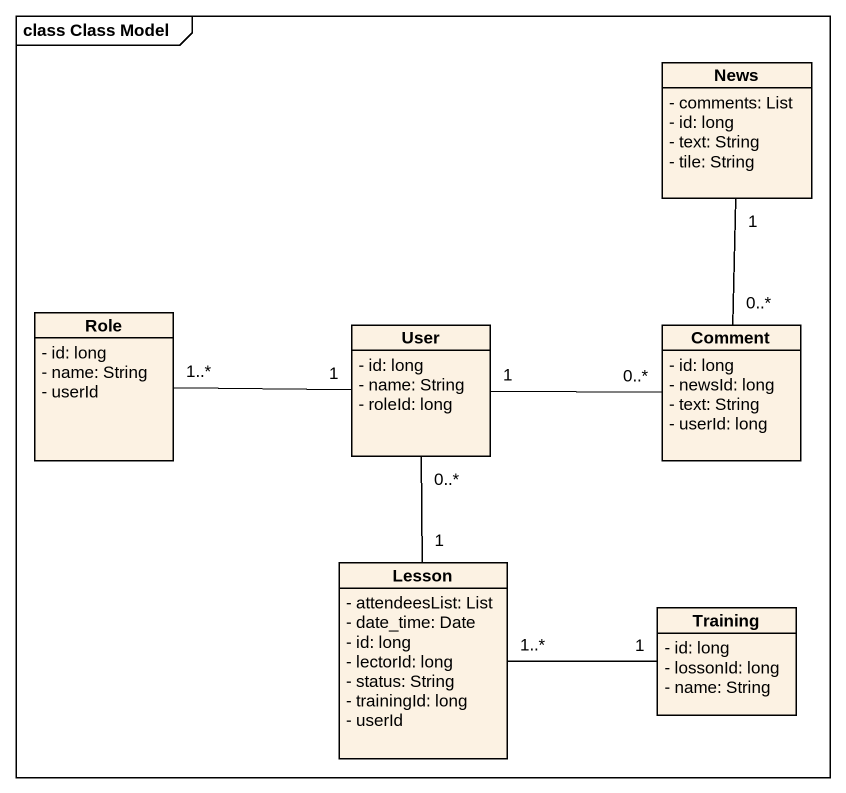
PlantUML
@startuml
mainframe class Class Model
hide circle
hide empty members
skinparam classAttributeIconSize 0
class News {
  - comments: List
  - id: long
  - text: String
  - tile: String
}
class Role {
  - id: long
  - name: String
  - userId
}
class User {
  - id: long
  - name: String
  - roleId: long
}
class Comment {
  - id: long
  - newsId: long
  - text: String
  - userId: long
}
class Lesson {
  - attendeesList: List
  - date_time: Date
  - id: long
  - lectorId: long
  - status: String
  - trainingId: long
  - userId
}
class Training {
  - id: long
  - lossonId: long
  - name: String
}
News "1" -- "0..*" Comment
User "1" -left- "1..*" Role
User "1" -right- "0..*" Comment
Lesson "1" -up- "0..*" User
Lesson "1..*" -right- "1" Training
@enduml
